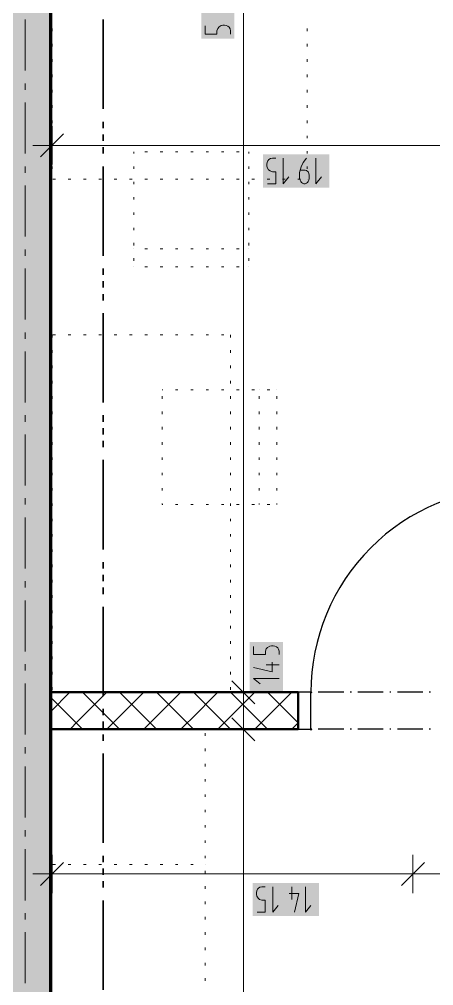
# Model space of a CAD drawing. Header units: millimetres. Extents: x 0 to 594, y 0 to 420.
# Drawn here: x 407.92 to 422.8, y 253.67 to 288.34 of the extents above; entities that cross this region are included whole.
import ezdxf

# ---------------------------------------------------------------- set-up
doc = ezdxf.new("R2010")
doc.units = ezdxf.units.MM
doc.header["$LTSCALE"] = 8
for name, color, linetype in [('PDF_Dvere', 7, 'Continuous'), ('PDF_Koty delkove', 7, 'Continuous'), ('PDF_Nabytek', 7, 'Continuous'), ('PDF_Osy hlavni', 7, 'Continuous'), ('PDF_Pozarni useky', 7, 'Continuous'), ('PDF_Pricky zdene', 7, 'Continuous'), ('PDF_Steny obvodove nosne', 7, 'Continuous')]:
    doc.layers.add(name, color=color, linetype=linetype)

msp = doc.modelspace()

# ---------------------------------------------------------------- linework, layer by layer
at = {"layer": 'PDF_Dvere', "lineweight": 25}
msp.add_lwpolyline([(425.716, 264.201), (425.716, 271.528, 0.414214), (418.389, 264.201), (418.424, 264.201)], format="xyb", dxfattribs=at)
msp.add_lwpolyline([(417.931, 262.873), (418.389, 262.873), (418.389, 264.201), (417.931, 264.201)], close=True, dxfattribs=at)
for points in [[(419.568, 264.201), (418.653, 264.201)], [(419.843, 264.201), (419.797, 264.201)], [(420.988, 264.201), (420.072, 264.201)], [(421.263, 264.201), (421.217, 264.201)], [(422.408, 264.201), (421.492, 264.201)], [(422.682, 264.201), (422.637, 264.201)], [(418.424, 262.873), (418.389, 262.873)], [(419.568, 262.873), (418.653, 262.873)], [(419.843, 262.873), (419.797, 262.873)], [(420.988, 262.873), (420.072, 262.873)], [(421.263, 262.873), (421.217, 262.873)], [(422.408, 262.873), (421.492, 262.873)], [(422.682, 262.873), (422.637, 262.873)]]:
    msp.add_lwpolyline(points, dxfattribs=at)
at = {"layer": 'PDF_Dvere', "lineweight": 25, "transparency": 33554559}
for points in [[(418.446, 264.201), (418.389, 264.144), (418.389, 264.259), (418.331, 264.201)], [(418.446, 262.873), (418.389, 262.816), (418.389, 262.931), (418.331, 262.873)]]:
    msp.add_solid(points, dxfattribs=at)
at = {"layer": 'PDF_Koty delkove', "lineweight": 18}
for points in [[(415.962, 145.412), (415.962, 191.116), (415.962, 194.686), (415.962, 196.014), (415.962, 217.354), (415.962, 219.827), (415.962, 222.575), (415.962, 236.313), (415.962, 239.06), (415.962, 241.533), (415.962, 262.873), (415.962, 264.201), (415.962, 313.476)], [(414.588, 288.105), (414.588, 287.812), (415.015, 287.812), (415.015, 287.934), (415.046, 288.019), (415.092, 288.068), (415.168, 288.117), (415.228, 288.129), (415.289, 288.129), (415.351, 288.117), (415.411, 288.093), (415.457, 288.056), (415.488, 288.007), (415.504, 287.934), (415.504, 287.812)], [(409.093, 284.506), (409.093, 283.819), (409.093, 283.132)], [(409.505, 284.231), (408.68, 283.407)], [(409.093, 283.819), (408.406, 283.819)], [(484.744, 283.819), (474.645, 283.819), (466.793, 283.819), (447.651, 283.819), (445.178, 283.819), (426.632, 283.819), (409.093, 283.819)], [(416.834, 282.445), (417.128, 282.445), (417.128, 282.872), (417.005, 282.872), (416.92, 282.903), (416.871, 282.949), (416.822, 283.025), (416.81, 283.086), (416.81, 283.147), (416.822, 283.208), (416.847, 283.269), (416.883, 283.315), (416.932, 283.346), (417.005, 283.361), (417.128, 283.361)], [(417.397, 283.361), (417.397, 282.445), (417.592, 282.689)], [(418.229, 283.361), (418.106, 283.208), (418.033, 283.055), (417.984, 282.842), (417.984, 282.628), (417.997, 282.567), (418.021, 282.521), (418.045, 282.491), (418.082, 282.46), (418.131, 282.445), (418.179, 282.445), (418.229, 282.46), (418.265, 282.491), (418.289, 282.521), (418.314, 282.567), (418.327, 282.628), (418.327, 282.75), (418.314, 282.811), (418.289, 282.872), (418.229, 282.918), (418.179, 282.934), (418.008, 282.934)], [(418.571, 283.361), (418.571, 282.445), (418.766, 282.689)], [(416.328, 265.845), (416.328, 265.551), (416.755, 265.551), (416.755, 265.674), (416.786, 265.759), (416.832, 265.808), (416.908, 265.856), (416.969, 265.869)], [(416.969, 265.869), (417.03, 265.869), (417.091, 265.856), (417.152, 265.832), (417.198, 265.795), (417.229, 265.747), (417.244, 265.674), (417.244, 265.551)], [(417, 265.282), (417, 264.939), (416.328, 265.086)], [(417.244, 265.184), (416.786, 265.184)], [(416.374, 263.789), (415.549, 264.614)], [(417.244, 264.695), (416.328, 264.695), (416.572, 264.499)], [(416.649, 264.201), (415.962, 264.201), (415.275, 264.201)], [(416.374, 262.461), (415.549, 263.286)], [(416.649, 262.873), (415.962, 262.873), (415.275, 262.873)], [(409.093, 258.37), (409.093, 257.683), (409.093, 256.996)], [(422.052, 258.37), (422.052, 257.683), (422.052, 256.996)], [(409.505, 258.095), (408.68, 257.271)], [(422.464, 258.095), (421.64, 257.271)], [(409.093, 257.683), (408.406, 257.683)], [(426.952, 257.683), (424.048, 257.683), (422.052, 257.683), (409.093, 257.683)], [(416.456, 256.309), (416.749, 256.309), (416.749, 256.736), (416.627, 256.736), (416.542, 256.767), (416.493, 256.813), (416.444, 256.889), (416.432, 256.949), (416.432, 257.011), (416.444, 257.072), (416.468, 257.133), (416.505, 257.178), (416.553, 257.209), (416.627, 257.225), (416.749, 257.225)], [(417.019, 257.225), (417.019, 256.309), (417.214, 256.553)], [(417.606, 256.98), (417.949, 256.98), (417.801, 256.309)], [(417.703, 257.225), (417.703, 256.767)], [(418.193, 257.225), (418.193, 256.309), (418.388, 256.553)]]:
    msp.add_lwpolyline(points, dxfattribs=at)
at = {"layer": 'PDF_Koty delkove', "color": 7, "lineweight": 18, "true_color": 0xffffff, "transparency": 33554559}
for points in [[(415.641, 287.649), (415.641, 290.028), (414.45, 287.649), (414.45, 290.028)], [(419.051, 283.499), (416.673, 283.499), (419.051, 282.308), (416.673, 282.308)], [(417.382, 264.214), (417.382, 266.006), (416.191, 264.214), (416.191, 266.006)], [(418.673, 257.362), (416.295, 257.362), (418.673, 256.172), (416.295, 256.172)]]:
    msp.add_solid(points, dxfattribs=at)
at = {"layer": 'PDF_Nabytek', "lineweight": 13}
for points in [[(409.093, 287.92), (409.093, 288.012)], [(418.251, 287.92), (418.251, 288.012)], [(409.093, 287.371), (409.093, 287.462)], [(418.251, 287.371), (418.251, 287.462)], [(409.093, 286.821), (409.093, 286.913)], [(418.251, 286.821), (418.251, 286.913)], [(409.093, 286.272), (409.093, 286.363)], [(418.251, 286.272), (418.251, 286.363)], [(409.093, 285.722), (409.093, 285.814)], [(418.251, 285.722), (418.251, 285.814)], [(409.093, 285.173), (409.093, 285.264)], [(418.251, 285.173), (418.251, 285.264)], [(409.093, 284.623), (409.093, 284.715)], [(418.251, 284.623), (418.251, 284.715)], [(409.093, 284.074), (409.093, 284.165)], [(418.251, 284.074), (418.251, 284.165)], [(409.093, 283.524), (409.093, 283.616)], [(418.251, 283.524), (418.251, 283.616)], [(412.034, 283.59), (412.034, 283.59)], [(412.034, 283.524), (412.034, 283.59)], [(412.034, 283.59), (412.034, 283.59)], [(412.516, 283.59), (412.425, 283.59)], [(413.066, 283.59), (412.974, 283.59)], [(413.615, 283.59), (413.524, 283.59)], [(414.165, 283.59), (414.073, 283.59)], [(414.714, 283.59), (414.623, 283.59)], [(415.264, 283.59), (415.172, 283.59)], [(415.813, 283.59), (415.722, 283.59)], [(416.155, 283.524), (416.155, 283.59)], [(416.155, 283.59), (416.155, 283.59)], [(416.155, 283.59), (416.155, 283.59)], [(409.093, 282.975), (409.093, 283.066)], [(412.034, 282.975), (412.034, 283.066)], [(416.155, 282.975), (416.155, 283.066)], [(418.251, 282.975), (418.251, 283.066)], [(409.093, 282.61), (409.093, 282.61)], [(409.093, 282.61), (409.093, 282.61)], [(409.219, 282.61), (409.127, 282.61)], [(409.769, 282.61), (409.677, 282.61)], [(410.318, 282.61), (410.226, 282.61)], [(410.868, 282.61), (410.776, 282.61)], [(411.417, 282.61), (411.326, 282.61)], [(411.967, 282.61), (411.875, 282.61)], [(412.516, 282.61), (412.425, 282.61)], [(413.066, 282.61), (412.974, 282.61)], [(413.615, 282.61), (413.524, 282.61)], [(414.165, 282.61), (414.073, 282.61)], [(414.714, 282.61), (414.623, 282.61)], [(415.264, 282.61), (415.172, 282.61)], [(415.813, 282.61), (415.722, 282.61)], [(416.363, 282.61), (416.271, 282.61)], [(416.912, 282.61), (416.821, 282.61)], [(417.462, 282.61), (417.37, 282.61)], [(418.011, 282.61), (417.92, 282.61)], [(418.251, 282.61), (418.251, 282.61)], [(418.251, 282.61), (418.251, 282.61)], [(412.034, 282.425), (412.034, 282.517)], [(416.155, 282.425), (416.155, 282.517)], [(412.034, 281.876), (412.034, 281.967)], [(416.155, 281.876), (416.155, 281.967)], [(412.034, 281.326), (412.034, 281.418)], [(416.155, 281.326), (416.155, 281.418)], [(412.034, 280.777), (412.034, 280.868)], [(416.155, 280.777), (416.155, 280.868)], [(412.034, 280.227), (412.034, 280.319)], [(416.155, 280.227), (416.155, 280.319)], [(412.034, 280.11), (412.034, 280.11)], [(412.516, 280.11), (412.425, 280.11)], [(413.066, 280.11), (412.974, 280.11)], [(413.615, 280.11), (413.524, 280.11)], [(414.165, 280.11), (414.073, 280.11)], [(414.714, 280.11), (414.623, 280.11)], [(415.264, 280.11), (415.172, 280.11)], [(415.813, 280.11), (415.722, 280.11)], [(416.155, 280.11), (416.155, 280.11)], [(412.034, 279.677), (412.034, 279.769)], [(412.034, 279.469), (412.034, 279.469)], [(412.034, 279.469), (412.034, 279.469)], [(412.516, 279.469), (412.425, 279.469)], [(413.066, 279.469), (412.974, 279.469)], [(413.615, 279.469), (413.524, 279.469)], [(414.165, 279.469), (414.073, 279.469)], [(414.714, 279.469), (414.623, 279.469)], [(415.264, 279.469), (415.172, 279.469)], [(415.813, 279.469), (415.722, 279.469)], [(416.155, 279.677), (416.155, 279.769)], [(416.155, 279.469), (416.155, 279.469)], [(416.155, 279.469), (416.155, 279.469)], [(409.093, 277.024), (409.093, 277.024)], [(409.093, 277.024), (409.093, 277.024)], [(409.093, 276.93), (409.093, 277.021)], [(409.219, 277.024), (409.127, 277.024)], [(409.769, 277.024), (409.677, 277.024)], [(410.318, 277.024), (410.226, 277.024)], [(410.868, 277.024), (410.776, 277.024)], [(411.417, 277.024), (411.326, 277.024)], [(411.967, 277.024), (411.875, 277.024)], [(412.516, 277.024), (412.425, 277.024)], [(413.066, 277.024), (412.974, 277.024)], [(413.615, 277.024), (413.524, 277.024)], [(414.165, 277.024), (414.073, 277.024)], [(414.714, 277.024), (414.623, 277.024)], [(415.264, 277.024), (415.172, 277.024)], [(415.504, 277.024), (415.504, 277.024)], [(415.504, 277.024), (415.504, 277.024)], [(415.504, 276.93), (415.504, 277.021)], [(409.093, 276.38), (409.093, 276.472)], [(415.504, 276.38), (415.504, 276.472)], [(409.093, 275.831), (409.093, 275.922)], [(415.504, 275.831), (415.504, 275.922)], [(409.093, 275.281), (409.093, 275.373)], [(415.504, 275.281), (415.504, 275.373)], [(413.047, 275.055), (413.047, 275.055)], [(413.066, 275.055), (413.047, 275.055)], [(413.047, 275.055), (413.047, 275.055)], [(413.615, 275.055), (413.524, 275.055)], [(414.165, 275.055), (414.073, 275.055)], [(414.714, 275.055), (414.623, 275.055)], [(415.264, 275.055), (415.172, 275.055)], [(415.813, 275.055), (415.722, 275.055)], [(416.363, 275.055), (416.271, 275.055)], [(416.527, 275.055), (416.527, 275.055)], [(416.912, 275.055), (416.821, 275.055)], [(417.168, 275.055), (417.168, 275.055)], [(417.168, 275.055), (417.168, 275.055)], [(409.093, 274.732), (409.093, 274.823)], [(413.047, 274.732), (413.047, 274.823)], [(415.504, 274.732), (415.504, 274.823)], [(416.527, 274.732), (416.527, 274.823)], [(417.168, 274.732), (417.168, 274.823)], [(409.093, 274.182), (409.093, 274.274)], [(413.047, 274.182), (413.047, 274.274)], [(415.504, 274.182), (415.504, 274.274)], [(416.527, 274.182), (416.527, 274.274)], [(417.168, 274.182), (417.168, 274.274)], [(409.093, 273.633), (409.093, 273.724)], [(413.047, 273.633), (413.047, 273.724)], [(415.504, 273.633), (415.504, 273.724)], [(416.527, 273.633), (416.527, 273.724)], [(417.168, 273.633), (417.168, 273.724)], [(409.093, 273.083), (409.093, 273.175)], [(413.047, 273.083), (413.047, 273.175)], [(415.504, 273.083), (415.504, 273.175)], [(416.527, 273.083), (416.527, 273.175)], [(417.168, 273.083), (417.168, 273.175)], [(409.093, 272.534), (409.093, 272.625)], [(413.047, 272.534), (413.047, 272.625)], [(415.504, 272.534), (415.504, 272.625)], [(416.527, 272.534), (416.527, 272.625)], [(417.168, 272.534), (417.168, 272.625)], [(409.093, 271.984), (409.093, 272.076)], [(413.047, 271.984), (413.047, 272.076)], [(415.504, 271.984), (415.504, 272.076)], [(416.527, 271.984), (416.527, 272.076)], [(417.168, 271.984), (417.168, 272.076)], [(409.093, 271.435), (409.093, 271.526)], [(413.047, 271.435), (413.047, 271.526)], [(415.504, 271.435), (415.504, 271.526)], [(416.527, 271.435), (416.527, 271.526)], [(417.168, 271.435), (417.168, 271.526)], [(409.093, 270.885), (409.093, 270.977)], [(413.066, 270.933), (413.047, 270.933), (413.047, 270.977)], [(413.047, 270.933), (413.047, 270.933)], [(413.615, 270.933), (413.524, 270.933)], [(414.165, 270.933), (414.073, 270.933)], [(414.714, 270.933), (414.623, 270.933)], [(415.264, 270.933), (415.172, 270.933)], [(415.504, 270.885), (415.504, 270.977)], [(415.813, 270.933), (415.722, 270.933)], [(416.363, 270.933), (416.271, 270.933)], [(416.527, 270.933), (416.527, 270.977)], [(416.527, 270.933), (416.527, 270.933)], [(416.912, 270.933), (416.821, 270.933)], [(417.168, 270.933), (417.168, 270.977)], [(417.168, 270.933), (417.168, 270.933)], [(417.168, 270.933), (417.168, 270.933)], [(409.093, 270.336), (409.093, 270.427)], [(415.504, 270.336), (415.504, 270.427)], [(409.093, 269.786), (409.093, 269.878)], [(415.504, 269.786), (415.504, 269.878)], [(409.093, 269.236), (409.093, 269.328)], [(415.504, 269.236), (415.504, 269.328)], [(409.093, 268.687), (409.093, 268.779)], [(415.504, 268.687), (415.504, 268.779)], [(409.093, 268.137), (409.093, 268.229)], [(415.504, 268.137), (415.504, 268.229)], [(409.093, 267.588), (409.093, 267.679)], [(415.504, 267.588), (415.504, 267.679)], [(409.093, 267.038), (409.093, 267.13)], [(415.504, 267.038), (415.504, 267.13)], [(409.093, 266.489), (409.093, 266.58)], [(415.504, 266.489), (415.504, 266.58)], [(409.093, 265.939), (409.093, 266.031)], [(415.504, 265.939), (415.504, 266.031)], [(409.093, 265.39), (409.093, 265.481)], [(415.504, 265.39), (415.504, 265.481)], [(409.093, 264.84), (409.093, 264.932)], [(415.504, 264.84), (415.504, 264.932)], [(409.093, 264.291), (409.093, 264.382)], [(409.093, 264.201), (409.093, 264.201)], [(409.093, 264.201), (409.093, 264.201)], [(409.219, 264.201), (409.127, 264.201)], [(409.769, 264.201), (409.677, 264.201)], [(410.318, 264.201), (410.226, 264.201)], [(410.868, 264.201), (410.776, 264.201)], [(411.417, 264.201), (411.326, 264.201)], [(411.967, 264.201), (411.875, 264.201)], [(412.516, 264.201), (412.425, 264.201)], [(413.066, 264.201), (412.974, 264.201)], [(413.615, 264.201), (413.524, 264.201)], [(414.165, 264.201), (414.073, 264.201)], [(414.714, 264.201), (414.623, 264.201)], [(415.264, 264.201), (415.172, 264.201)], [(415.504, 264.291), (415.504, 264.382)], [(415.504, 264.201), (415.504, 264.201)], [(415.504, 264.201), (415.504, 264.201)], [(414.588, 262.873), (414.588, 262.873)], [(414.588, 262.642), (414.588, 262.734)], [(414.588, 262.093), (414.588, 262.184)], [(414.588, 261.543), (414.588, 261.635)], [(414.588, 260.994), (414.588, 261.085)], [(414.588, 260.444), (414.588, 260.536)], [(414.588, 259.895), (414.588, 259.986)], [(414.588, 259.345), (414.588, 259.437)], [(414.588, 258.795), (414.588, 258.887)], [(414.588, 258.246), (414.588, 258.338)], [(409.093, 258.019), (409.093, 258.019)], [(409.219, 258.019), (409.127, 258.019)], [(409.769, 258.019), (409.677, 258.019)], [(410.318, 258.019), (410.226, 258.019)], [(410.868, 258.019), (410.776, 258.019)], [(411.417, 258.019), (411.326, 258.019)], [(411.967, 258.019), (411.875, 258.019)], [(412.516, 258.019), (412.425, 258.019)], [(413.066, 258.019), (412.974, 258.019)], [(413.615, 258.019), (413.524, 258.019)], [(414.165, 258.019), (414.073, 258.019)], [(414.588, 258.019), (414.588, 258.019)], [(414.588, 257.696), (414.588, 257.788)], [(414.588, 257.147), (414.588, 257.238)], [(414.588, 256.597), (414.588, 256.689)], [(414.588, 256.048), (414.588, 256.139)], [(414.588, 255.498), (414.588, 255.59)], [(414.588, 254.949), (414.588, 255.04)], [(414.588, 254.399), (414.588, 254.491)], [(414.588, 253.85), (414.588, 253.941)]]:
    msp.add_lwpolyline(points, dxfattribs=at)
at = {"layer": 'PDF_Osy hlavni', "lineweight": 18}
for points in [[(408.131, 286.501), (408.131, 288.333)], [(408.131, 285.814), (408.131, 286.043)], [(408.131, 283.524), (408.131, 285.356)], [(408.131, 282.837), (408.131, 283.066)], [(408.131, 280.548), (408.131, 282.379)], [(408.131, 279.861), (408.131, 280.09)], [(408.131, 277.571), (408.131, 279.403)], [(408.131, 276.884), (408.131, 277.113)], [(408.131, 274.594), (408.131, 276.426)], [(408.131, 273.907), (408.131, 274.136)], [(408.131, 271.618), (408.131, 273.45)], [(408.131, 270.931), (408.131, 271.16)], [(408.131, 268.641), (408.131, 270.473)], [(408.131, 267.954), (408.131, 268.183)], [(408.131, 265.665), (408.131, 267.496)], [(408.131, 264.978), (408.131, 265.207)], [(408.131, 262.688), (408.131, 264.52)], [(408.131, 262.001), (408.131, 262.23)], [(408.131, 259.711), (408.131, 261.543)], [(408.131, 259.024), (408.131, 259.253)], [(408.131, 256.735), (408.131, 258.567)], [(408.131, 256.048), (408.131, 256.277)], [(408.131, 253.758), (408.131, 255.59)]]:
    msp.add_lwpolyline(points, dxfattribs=at)
at = {"layer": 'PDF_Pozarni useky', "lineweight": 35}
for points in [[(410.924, 285.127), (410.924, 288.333)], [(410.924, 284.44), (410.924, 284.669)], [(410.924, 283.982), (410.924, 284.211)], [(410.924, 283.524), (410.924, 283.753)], [(410.924, 279.861), (410.924, 283.066)], [(410.924, 279.174), (410.924, 279.403)], [(410.924, 278.716), (410.924, 278.945)], [(410.924, 278.258), (410.924, 278.487)], [(410.924, 274.594), (410.924, 277.8)], [(410.924, 273.907), (410.924, 274.136)], [(410.924, 273.45), (410.924, 273.679)], [(410.924, 272.992), (410.924, 273.221)], [(410.924, 269.328), (410.924, 272.534)], [(410.924, 268.641), (410.924, 268.87)], [(410.924, 268.183), (410.924, 268.412)], [(410.924, 267.725), (410.924, 267.954)], [(410.924, 264.062), (410.924, 267.267)], [(410.924, 263.375), (410.924, 263.604)], [(410.924, 262.917), (410.924, 263.146)], [(410.924, 262.459), (410.924, 262.688)], [(410.924, 258.795), (410.924, 262.001)], [(410.924, 258.109), (410.924, 258.338)], [(410.924, 257.651), (410.924, 257.88)], [(410.924, 257.193), (410.924, 257.422)], [(410.924, 253.529), (410.924, 256.735)]]:
    msp.add_lwpolyline(points, dxfattribs=at)
at = {"layer": 'PDF_Pricky zdene', "lineweight": 9}
for points in [[(409.734, 264.201), (409.047, 263.514)], [(411.062, 264.201), (409.963, 263.102), (409.786, 262.925), (409.734, 262.873)], [(411.52, 262.873), (411.357, 263.036), (411.291, 263.102), (410.192, 264.201)], [(412.39, 264.201), (411.291, 263.102), (411.214, 263.026), (411.062, 262.873)], [(412.848, 262.873), (412.619, 263.102), (412.598, 263.123), (411.52, 264.201)], [(413.718, 264.201), (412.642, 263.126), (412.619, 263.102), (412.39, 262.873)], [(414.176, 262.873), (413.947, 263.102), (413.839, 263.21), (412.848, 264.201)], [(415.046, 264.201), (414.071, 263.226), (413.947, 263.102), (413.718, 262.873)], [(415.504, 262.873), (415.275, 263.102), (415.08, 263.297), (414.176, 264.201)], [(416.374, 264.201), (415.499, 263.326), (415.275, 263.102), (415.046, 262.873)], [(416.832, 262.873), (416.603, 263.102), (416.321, 263.384), (415.504, 264.201)], [(417.702, 264.201), (416.927, 263.427), (416.603, 263.102), (416.374, 262.873)], [(417.702, 262.873), (417.931, 263.102), (417.562, 263.471), (416.832, 264.201)], [(410.192, 262.873), (410.116, 262.948), (409.963, 263.102), (409.047, 264.018)], [(417.931, 263.102), (417.931, 263.102)]]:
    msp.add_lwpolyline(points, dxfattribs=at)
at = {"layer": 'PDF_Pricky zdene', "lineweight": 50}
for points in [[(417.931, 264.201), (416.511, 264.201), (409.093, 264.201), (409.047, 264.201), (409.047, 262.873), (409.093, 262.873), (416.511, 262.873), (417.931, 262.873)], [(417.931, 264.201), (417.931, 262.873)]]:
    msp.add_lwpolyline(points, dxfattribs=at)
at = {"layer": 'PDF_Steny obvodove nosne', "lineweight": 70}
msp.add_lwpolyline([(407.215, 313.613), (407.215, 238.786), (407.215, 236.45), (409.047, 236.45), (409.047, 238.786), (409.047, 239.06), (409.047, 241.533), (409.047, 262.873), (409.047, 264.201), (409.047, 313.476), (409.047, 315.628), (407.215, 315.628)], dxfattribs=at)
at = {"layer": 'PDF_Steny obvodove nosne', "color": 9, "lineweight": 9, "true_color": 0xc0c0c0, "transparency": 33554559}
msp.add_solid([(409.047, 236.45), (409.047, 315.628), (407.215, 236.45), (407.215, 315.628)], dxfattribs=at)

doc.saveas('drawing.dxf')
